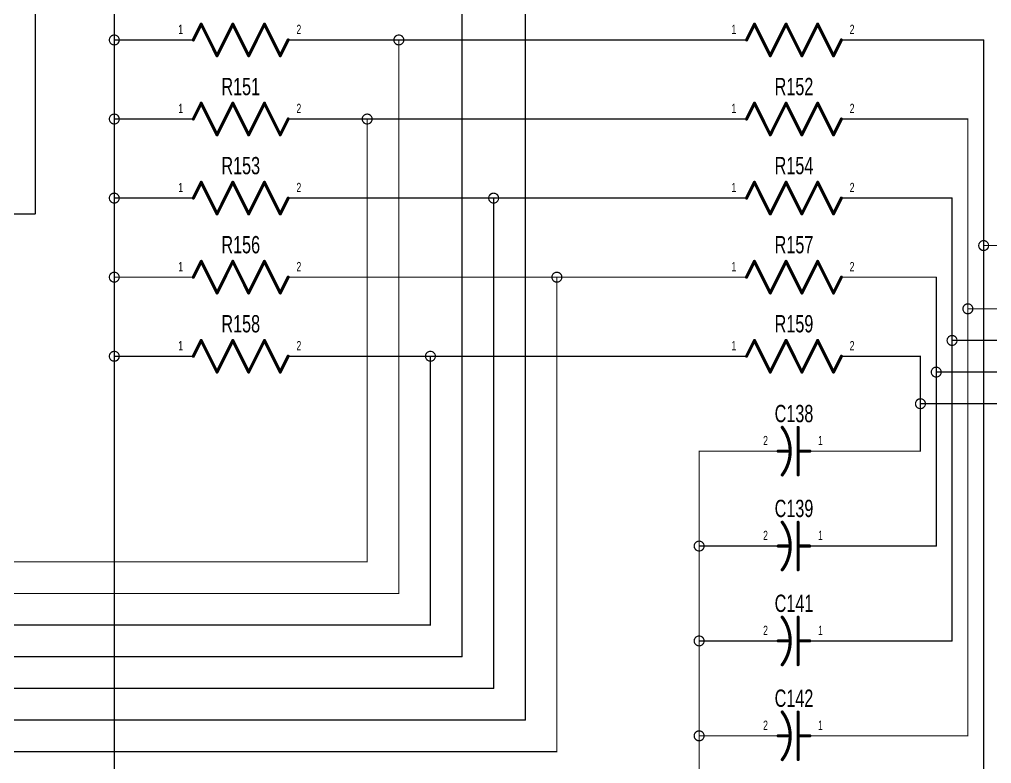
# Model space of a CAD drawing. Extents: x 0 to 23.8, y -0.1 to 21.2.
# Drawn here: x 6.6 to 9.675, y 7.071 to 9.424 of the extents above; entities that cross this region are included whole.
import ezdxf
from ezdxf.enums import TextEntityAlignment as Align

# ---------------------------------------------------------------- set-up
doc = ezdxf.new("R2010")
doc.units = 0
for name, color, linetype in [('Element', 253, 'CONTINUOUS'), ('Net', 50, 'CONTINUOUS'), ('Pin', 50, 'CONTINUOUS')]:
    doc.layers.add(name, color=color, linetype=linetype)

msp = doc.modelspace()

# ---------------------------------------------------------------- linework, layer by layer
at = {"layer": 'Element', "linetype": 'CONTINUOUS'}
for points, const_width in [([(7.15, 9.3591), (7.175, 9.4091)], 0.0098), ([(7.175, 9.4091), (7.225, 9.3091)], 0.0098), ([(7.225, 9.3091), (7.275, 9.4091)], 0.0098), ([(7.275, 9.4091), (7.325, 9.3091)], 0.0098), ([(7.325, 9.3091), (7.375, 9.4091)], 0.0098), ([(7.375, 9.4091), (7.425, 9.3091)], 0.0098), ([(8.9, 9.3591), (8.925, 9.4091)], 0.0098), ([(8.925, 9.4091), (8.975, 9.3091)], 0.0098), ([(8.975, 9.3091), (9.025, 9.4091)], 0.0098), ([(9.025, 9.4091), (9.075, 9.3091)], 0.0098), ([(9.075, 9.3091), (9.125, 9.4091)], 0.0098), ([(9.125, 9.4091), (9.175, 9.3091)], 0.0098), ([(7.425, 9.3091), (7.45, 9.3591)], 0.0098), ([(9.175, 9.3091), (9.2, 9.3591)], 0.0098), ([(7.15, 9.1091), (7.175, 9.1591)], 0.0098), ([(7.175, 9.1591), (7.225, 9.0591)], 0.0098), ([(7.225, 9.0591), (7.275, 9.1591)], 0.0098), ([(7.275, 9.1591), (7.325, 9.0591)], 0.0098), ([(7.325, 9.0591), (7.375, 9.1591)], 0.0098), ([(7.375, 9.1591), (7.425, 9.0591)], 0.0098), ([(8.9, 9.1091), (8.925, 9.1591)], 0.0098), ([(8.925, 9.1591), (8.975, 9.0591)], 0.0098), ([(8.975, 9.0591), (9.025, 9.1591)], 0.0098), ([(9.025, 9.1591), (9.075, 9.0591)], 0.0098), ([(9.075, 9.0591), (9.125, 9.1591)], 0.0098), ([(9.125, 9.1591), (9.175, 9.0591)], 0.0098), ([(7.425, 9.0591), (7.45, 9.1091)], 0.0098), ([(9.175, 9.0591), (9.2, 9.1091)], 0.0098), ([(7.15, 8.8591), (7.175, 8.9091)], 0.0098), ([(7.175, 8.9091), (7.225, 8.8091)], 0.0098), ([(7.225, 8.8091), (7.275, 8.9091)], 0.0098), ([(7.275, 8.9091), (7.325, 8.8091)], 0.0098), ([(7.325, 8.8091), (7.375, 8.9091)], 0.0098), ([(7.375, 8.9091), (7.425, 8.8091)], 0.0098), ([(8.9, 8.8591), (8.925, 8.9091)], 0.0098), ([(8.925, 8.9091), (8.975, 8.8091)], 0.0098), ([(8.975, 8.8091), (9.025, 8.9091)], 0.0098), ([(9.025, 8.9091), (9.075, 8.8091)], 0.0098), ([(9.075, 8.8091), (9.125, 8.9091)], 0.0098), ([(9.125, 8.9091), (9.175, 8.8091)], 0.0098), ([(7.425, 8.8091), (7.45, 8.8591)], 0.0098), ([(9.175, 8.8091), (9.2, 8.8591)], 0.0098), ([(7.15, 8.6091), (7.175, 8.6591)], 0.0098), ([(7.175, 8.6591), (7.225, 8.5591)], 0.0098), ([(7.225, 8.5591), (7.275, 8.6591)], 0.0098), ([(7.275, 8.6591), (7.325, 8.5591)], 0.0098), ([(7.325, 8.5591), (7.375, 8.6591)], 0.0098), ([(7.375, 8.6591), (7.425, 8.5591)], 0.0098), ([(8.9, 8.6091), (8.925, 8.6591)], 0.0098), ([(8.925, 8.6591), (8.975, 8.5591)], 0.0098), ([(8.975, 8.5591), (9.025, 8.6591)], 0.0098), ([(9.025, 8.6591), (9.075, 8.5591)], 0.0098), ([(9.075, 8.5591), (9.125, 8.6591)], 0.0098), ([(9.125, 8.6591), (9.175, 8.5591)], 0.0098), ([(7.425, 8.5591), (7.45, 8.6091)], 0.0098), ([(9.175, 8.5591), (9.2, 8.6091)], 0.0098), ([(7.15, 8.3591), (7.175, 8.4091)], 0.0098), ([(7.175, 8.4091), (7.225, 8.3091)], 0.0098), ([(7.225, 8.3091), (7.275, 8.4091)], 0.0098), ([(7.275, 8.4091), (7.325, 8.3091)], 0.0098), ([(7.325, 8.3091), (7.375, 8.4091)], 0.0098), ([(7.375, 8.4091), (7.425, 8.3091)], 0.0098), ([(8.9, 8.3591), (8.925, 8.4091)], 0.0098), ([(8.925, 8.4091), (8.975, 8.3091)], 0.0098), ([(8.975, 8.3091), (9.025, 8.4091)], 0.0098), ([(9.025, 8.4091), (9.075, 8.3091)], 0.0098), ([(9.075, 8.3091), (9.125, 8.4091)], 0.0098), ([(9.125, 8.4091), (9.175, 8.3091)], 0.0098), ([(7.425, 8.3091), (7.45, 8.3591)], 0.0098), ([(9.175, 8.3091), (9.2, 8.3591)], 0.0098), ([(9.0128, 7.9838), (9.0175, 7.9904), (9.0217, 7.9973), (9.0255, 8.0045), (9.0287, 8.0118), (9.0315, 8.0194), (9.0339, 8.0271), (9.0357, 8.035), (9.037, 8.043), (9.0377, 8.051), (9.038, 8.0591), (9.0377, 8.0671), (9.037, 8.0752), (9.0357, 8.0831), (9.0339, 8.091), (9.0315, 8.0987), (9.0287, 8.1063), (9.0254, 8.1137), (9.0217, 8.1208), (9.0175, 8.1277), (9.0128, 8.1343)], 0.01), ([(9.063, 8.1341), (9.063, 7.9841)], 0.0098), ([(9.038, 8.0591), (9, 8.0591)], 0.0098), ([(9.1, 8.0591), (9.063, 8.0591)], 0.0098), ([(9.0128, 7.6838), (9.0175, 7.6904), (9.0217, 7.6973), (9.0255, 7.7045), (9.0287, 7.7118), (9.0315, 7.7194), (9.0339, 7.7271), (9.0357, 7.735), (9.037, 7.743), (9.0377, 7.751), (9.038, 7.7591), (9.0377, 7.7671), (9.037, 7.7752), (9.0357, 7.7831), (9.0339, 7.791), (9.0315, 7.7987), (9.0287, 7.8063), (9.0254, 7.8137), (9.0217, 7.8208), (9.0175, 7.8277), (9.0128, 7.8343)], 0.01), ([(9.063, 7.8341), (9.063, 7.6841)], 0.0098), ([(9.038, 7.7591), (9, 7.7591)], 0.0098), ([(9.1, 7.7591), (9.063, 7.7591)], 0.0098), ([(9.0128, 7.3838), (9.0175, 7.3904), (9.0217, 7.3973), (9.0255, 7.4045), (9.0287, 7.4118), (9.0315, 7.4194), (9.0339, 7.4271), (9.0357, 7.435), (9.037, 7.443), (9.0377, 7.451), (9.038, 7.4591), (9.0377, 7.4671), (9.037, 7.4752), (9.0357, 7.4831), (9.0339, 7.491), (9.0315, 7.4987), (9.0287, 7.5063), (9.0254, 7.5137), (9.0217, 7.5208), (9.0175, 7.5277), (9.0128, 7.5343)], 0.01), ([(9.063, 7.5341), (9.063, 7.3841)], 0.0098), ([(9.038, 7.4591), (9, 7.4591)], 0.0098), ([(9.1, 7.4591), (9.063, 7.4591)], 0.0098), ([(9.0128, 7.0838), (9.0175, 7.0904), (9.0217, 7.0973), (9.0255, 7.1045), (9.0287, 7.1118), (9.0315, 7.1194), (9.0339, 7.1271), (9.0357, 7.135), (9.037, 7.143), (9.0377, 7.151), (9.038, 7.1591), (9.0377, 7.1671), (9.037, 7.1752), (9.0357, 7.1831), (9.0339, 7.191), (9.0315, 7.1987), (9.0287, 7.2063), (9.0254, 7.2137), (9.0217, 7.2208), (9.0175, 7.2277), (9.0128, 7.2343)], 0.01), ([(9.063, 7.2341), (9.063, 7.0841)], 0.0098), ([(9.038, 7.1591), (9, 7.1591)], 0.0098), ([(9.1, 7.1591), (9.063, 7.1591)], 0.0098)]:
    msp.add_lwpolyline(points, dxfattribs=dict(at, const_width=const_width))
for points, const_width in [([(7.1725, 9.4091, 1), (7.1775, 9.4091, 1), (7.1725, 9.4091, 1)], 0.0049), ([(7.1725, 9.4091, 1), (7.1775, 9.4091, 1), (7.1725, 9.4091, 1)], 0.0049), ([(7.2725, 9.4091, 1), (7.2775, 9.4091, 1), (7.2725, 9.4091, 1)], 0.0049), ([(7.2725, 9.4091, 1), (7.2775, 9.4091, 1), (7.2725, 9.4091, 1)], 0.0049), ([(7.3725, 9.4091, 1), (7.3775, 9.4091, 1), (7.3725, 9.4091, 1)], 0.0049), ([(7.3725, 9.4091, 1), (7.3775, 9.4091, 1), (7.3725, 9.4091, 1)], 0.0049), ([(8.9225, 9.4091, 1), (8.9275, 9.4091, 1), (8.9225, 9.4091, 1)], 0.0049), ([(8.9225, 9.4091, 1), (8.9275, 9.4091, 1), (8.9225, 9.4091, 1)], 0.0049), ([(9.0225, 9.4091, 1), (9.0275, 9.4091, 1), (9.0225, 9.4091, 1)], 0.0049), ([(9.0225, 9.4091, 1), (9.0275, 9.4091, 1), (9.0225, 9.4091, 1)], 0.0049), ([(9.1225, 9.4091, 1), (9.1275, 9.4091, 1), (9.1225, 9.4091, 1)], 0.0049), ([(9.1225, 9.4091, 1), (9.1275, 9.4091, 1), (9.1225, 9.4091, 1)], 0.0049), ([(7.1475, 9.3591, 1), (7.1525, 9.3591, 1), (7.1475, 9.3591, 1)], 0.0049), ([(7.4475, 9.3591, 1), (7.4525, 9.3591, 1), (7.4475, 9.3591, 1)], 0.0049), ([(8.8975, 9.3591, 1), (8.9025, 9.3591, 1), (8.8975, 9.3591, 1)], 0.0049), ([(9.1975, 9.3591, 1), (9.2025, 9.3591, 1), (9.1975, 9.3591, 1)], 0.0049), ([(7.2225, 9.3091, 1), (7.2275, 9.3091, 1), (7.2225, 9.3091, 1)], 0.0049), ([(7.2225, 9.3091, 1), (7.2275, 9.3091, 1), (7.2225, 9.3091, 1)], 0.0049), ([(7.3225, 9.3091, 1), (7.3275, 9.3091, 1), (7.3225, 9.3091, 1)], 0.0049), ([(7.3225, 9.3091, 1), (7.3275, 9.3091, 1), (7.3225, 9.3091, 1)], 0.0049), ([(7.4225, 9.3091, 1), (7.4275, 9.3091, 1), (7.4225, 9.3091, 1)], 0.0049), ([(7.4225, 9.3091, 1), (7.4275, 9.3091, 1), (7.4225, 9.3091, 1)], 0.0049), ([(8.9725, 9.3091, 1), (8.9775, 9.3091, 1), (8.9725, 9.3091, 1)], 0.0049), ([(8.9725, 9.3091, 1), (8.9775, 9.3091, 1), (8.9725, 9.3091, 1)], 0.0049), ([(9.0725, 9.3091, 1), (9.0775, 9.3091, 1), (9.0725, 9.3091, 1)], 0.0049), ([(9.0725, 9.3091, 1), (9.0775, 9.3091, 1), (9.0725, 9.3091, 1)], 0.0049), ([(9.1725, 9.3091, 1), (9.1775, 9.3091, 1), (9.1725, 9.3091, 1)], 0.0049), ([(9.1725, 9.3091, 1), (9.1775, 9.3091, 1), (9.1725, 9.3091, 1)], 0.0049), ([(7.1725, 9.1591, 1), (7.1775, 9.1591, 1), (7.1725, 9.1591, 1)], 0.0049), ([(7.1725, 9.1591, 1), (7.1775, 9.1591, 1), (7.1725, 9.1591, 1)], 0.0049), ([(7.2725, 9.1591, 1), (7.2775, 9.1591, 1), (7.2725, 9.1591, 1)], 0.0049), ([(7.2725, 9.1591, 1), (7.2775, 9.1591, 1), (7.2725, 9.1591, 1)], 0.0049), ([(7.3725, 9.1591, 1), (7.3775, 9.1591, 1), (7.3725, 9.1591, 1)], 0.0049), ([(7.3725, 9.1591, 1), (7.3775, 9.1591, 1), (7.3725, 9.1591, 1)], 0.0049), ([(8.9225, 9.1591, 1), (8.9275, 9.1591, 1), (8.9225, 9.1591, 1)], 0.0049), ([(8.9225, 9.1591, 1), (8.9275, 9.1591, 1), (8.9225, 9.1591, 1)], 0.0049), ([(9.0225, 9.1591, 1), (9.0275, 9.1591, 1), (9.0225, 9.1591, 1)], 0.0049), ([(9.0225, 9.1591, 1), (9.0275, 9.1591, 1), (9.0225, 9.1591, 1)], 0.0049), ([(9.1225, 9.1591, 1), (9.1275, 9.1591, 1), (9.1225, 9.1591, 1)], 0.0049), ([(9.1225, 9.1591, 1), (9.1275, 9.1591, 1), (9.1225, 9.1591, 1)], 0.0049), ([(7.1475, 9.1091, 1), (7.1525, 9.1091, 1), (7.1475, 9.1091, 1)], 0.0049), ([(7.4475, 9.1091, 1), (7.4525, 9.1091, 1), (7.4475, 9.1091, 1)], 0.0049), ([(8.8975, 9.1091, 1), (8.9025, 9.1091, 1), (8.8975, 9.1091, 1)], 0.0049), ([(9.1975, 9.1091, 1), (9.2025, 9.1091, 1), (9.1975, 9.1091, 1)], 0.0049), ([(7.2225, 9.0591, 1), (7.2275, 9.0591, 1), (7.2225, 9.0591, 1)], 0.0049), ([(7.2225, 9.0591, 1), (7.2275, 9.0591, 1), (7.2225, 9.0591, 1)], 0.0049), ([(7.3225, 9.0591, 1), (7.3275, 9.0591, 1), (7.3225, 9.0591, 1)], 0.0049), ([(7.3225, 9.0591, 1), (7.3275, 9.0591, 1), (7.3225, 9.0591, 1)], 0.0049), ([(7.4225, 9.0591, 1), (7.4275, 9.0591, 1), (7.4225, 9.0591, 1)], 0.0049), ([(7.4225, 9.0591, 1), (7.4275, 9.0591, 1), (7.4225, 9.0591, 1)], 0.0049), ([(8.9725, 9.0591, 1), (8.9775, 9.0591, 1), (8.9725, 9.0591, 1)], 0.0049), ([(8.9725, 9.0591, 1), (8.9775, 9.0591, 1), (8.9725, 9.0591, 1)], 0.0049), ([(9.0725, 9.0591, 1), (9.0775, 9.0591, 1), (9.0725, 9.0591, 1)], 0.0049), ([(9.0725, 9.0591, 1), (9.0775, 9.0591, 1), (9.0725, 9.0591, 1)], 0.0049), ([(9.1725, 9.0591, 1), (9.1775, 9.0591, 1), (9.1725, 9.0591, 1)], 0.0049), ([(9.1725, 9.0591, 1), (9.1775, 9.0591, 1), (9.1725, 9.0591, 1)], 0.0049), ([(7.1725, 8.9091, 1), (7.1775, 8.9091, 1), (7.1725, 8.9091, 1)], 0.0049), ([(7.1725, 8.9091, 1), (7.1775, 8.9091, 1), (7.1725, 8.9091, 1)], 0.0049), ([(7.2725, 8.9091, 1), (7.2775, 8.9091, 1), (7.2725, 8.9091, 1)], 0.0049), ([(7.2725, 8.9091, 1), (7.2775, 8.9091, 1), (7.2725, 8.9091, 1)], 0.0049), ([(7.3725, 8.9091, 1), (7.3775, 8.9091, 1), (7.3725, 8.9091, 1)], 0.0049), ([(7.3725, 8.9091, 1), (7.3775, 8.9091, 1), (7.3725, 8.9091, 1)], 0.0049), ([(8.9225, 8.9091, 1), (8.9275, 8.9091, 1), (8.9225, 8.9091, 1)], 0.0049), ([(8.9225, 8.9091, 1), (8.9275, 8.9091, 1), (8.9225, 8.9091, 1)], 0.0049), ([(9.0225, 8.9091, 1), (9.0275, 8.9091, 1), (9.0225, 8.9091, 1)], 0.0049), ([(9.0225, 8.9091, 1), (9.0275, 8.9091, 1), (9.0225, 8.9091, 1)], 0.0049), ([(9.1225, 8.9091, 1), (9.1275, 8.9091, 1), (9.1225, 8.9091, 1)], 0.0049), ([(9.1225, 8.9091, 1), (9.1275, 8.9091, 1), (9.1225, 8.9091, 1)], 0.0049), ([(7.1475, 8.8591, 1), (7.1525, 8.8591, 1), (7.1475, 8.8591, 1)], 0.0049), ([(7.4475, 8.8591, 1), (7.4525, 8.8591, 1), (7.4475, 8.8591, 1)], 0.0049), ([(8.8975, 8.8591, 1), (8.9025, 8.8591, 1), (8.8975, 8.8591, 1)], 0.0049), ([(9.1975, 8.8591, 1), (9.2025, 8.8591, 1), (9.1975, 8.8591, 1)], 0.0049), ([(7.2225, 8.8091, 1), (7.2275, 8.8091, 1), (7.2225, 8.8091, 1)], 0.0049), ([(7.2225, 8.8091, 1), (7.2275, 8.8091, 1), (7.2225, 8.8091, 1)], 0.0049), ([(7.3225, 8.8091, 1), (7.3275, 8.8091, 1), (7.3225, 8.8091, 1)], 0.0049), ([(7.3225, 8.8091, 1), (7.3275, 8.8091, 1), (7.3225, 8.8091, 1)], 0.0049), ([(7.4225, 8.8091, 1), (7.4275, 8.8091, 1), (7.4225, 8.8091, 1)], 0.0049), ([(7.4225, 8.8091, 1), (7.4275, 8.8091, 1), (7.4225, 8.8091, 1)], 0.0049), ([(8.9725, 8.8091, 1), (8.9775, 8.8091, 1), (8.9725, 8.8091, 1)], 0.0049), ([(8.9725, 8.8091, 1), (8.9775, 8.8091, 1), (8.9725, 8.8091, 1)], 0.0049), ([(9.0725, 8.8091, 1), (9.0775, 8.8091, 1), (9.0725, 8.8091, 1)], 0.0049), ([(9.0725, 8.8091, 1), (9.0775, 8.8091, 1), (9.0725, 8.8091, 1)], 0.0049), ([(9.1725, 8.8091, 1), (9.1775, 8.8091, 1), (9.1725, 8.8091, 1)], 0.0049), ([(9.1725, 8.8091, 1), (9.1775, 8.8091, 1), (9.1725, 8.8091, 1)], 0.0049), ([(7.1725, 8.6591, 1), (7.1775, 8.6591, 1), (7.1725, 8.6591, 1)], 0.0049), ([(7.1725, 8.6591, 1), (7.1775, 8.6591, 1), (7.1725, 8.6591, 1)], 0.0049), ([(7.2725, 8.6591, 1), (7.2775, 8.6591, 1), (7.2725, 8.6591, 1)], 0.0049), ([(7.2725, 8.6591, 1), (7.2775, 8.6591, 1), (7.2725, 8.6591, 1)], 0.0049), ([(7.3725, 8.6591, 1), (7.3775, 8.6591, 1), (7.3725, 8.6591, 1)], 0.0049), ([(7.3725, 8.6591, 1), (7.3775, 8.6591, 1), (7.3725, 8.6591, 1)], 0.0049), ([(8.9225, 8.6591, 1), (8.9275, 8.6591, 1), (8.9225, 8.6591, 1)], 0.0049), ([(8.9225, 8.6591, 1), (8.9275, 8.6591, 1), (8.9225, 8.6591, 1)], 0.0049), ([(9.0225, 8.6591, 1), (9.0275, 8.6591, 1), (9.0225, 8.6591, 1)], 0.0049), ([(9.0225, 8.6591, 1), (9.0275, 8.6591, 1), (9.0225, 8.6591, 1)], 0.0049), ([(9.1225, 8.6591, 1), (9.1275, 8.6591, 1), (9.1225, 8.6591, 1)], 0.0049), ([(9.1225, 8.6591, 1), (9.1275, 8.6591, 1), (9.1225, 8.6591, 1)], 0.0049), ([(7.1475, 8.6091, 1), (7.1525, 8.6091, 1), (7.1475, 8.6091, 1)], 0.0049), ([(7.4475, 8.6091, 1), (7.4525, 8.6091, 1), (7.4475, 8.6091, 1)], 0.0049), ([(8.8975, 8.6091, 1), (8.9025, 8.6091, 1), (8.8975, 8.6091, 1)], 0.0049), ([(9.1975, 8.6091, 1), (9.2025, 8.6091, 1), (9.1975, 8.6091, 1)], 0.0049), ([(7.2225, 8.5591, 1), (7.2275, 8.5591, 1), (7.2225, 8.5591, 1)], 0.0049), ([(7.2225, 8.5591, 1), (7.2275, 8.5591, 1), (7.2225, 8.5591, 1)], 0.0049), ([(7.3225, 8.5591, 1), (7.3275, 8.5591, 1), (7.3225, 8.5591, 1)], 0.0049), ([(7.3225, 8.5591, 1), (7.3275, 8.5591, 1), (7.3225, 8.5591, 1)], 0.0049), ([(7.4225, 8.5591, 1), (7.4275, 8.5591, 1), (7.4225, 8.5591, 1)], 0.0049), ([(7.4225, 8.5591, 1), (7.4275, 8.5591, 1), (7.4225, 8.5591, 1)], 0.0049), ([(8.9725, 8.5591, 1), (8.9775, 8.5591, 1), (8.9725, 8.5591, 1)], 0.0049), ([(8.9725, 8.5591, 1), (8.9775, 8.5591, 1), (8.9725, 8.5591, 1)], 0.0049), ([(9.0725, 8.5591, 1), (9.0775, 8.5591, 1), (9.0725, 8.5591, 1)], 0.0049), ([(9.0725, 8.5591, 1), (9.0775, 8.5591, 1), (9.0725, 8.5591, 1)], 0.0049), ([(9.1725, 8.5591, 1), (9.1775, 8.5591, 1), (9.1725, 8.5591, 1)], 0.0049), ([(9.1725, 8.5591, 1), (9.1775, 8.5591, 1), (9.1725, 8.5591, 1)], 0.0049), ([(7.1725, 8.4091, 1), (7.1775, 8.4091, 1), (7.1725, 8.4091, 1)], 0.0049), ([(7.1725, 8.4091, 1), (7.1775, 8.4091, 1), (7.1725, 8.4091, 1)], 0.0049), ([(7.2725, 8.4091, 1), (7.2775, 8.4091, 1), (7.2725, 8.4091, 1)], 0.0049), ([(7.2725, 8.4091, 1), (7.2775, 8.4091, 1), (7.2725, 8.4091, 1)], 0.0049), ([(7.3725, 8.4091, 1), (7.3775, 8.4091, 1), (7.3725, 8.4091, 1)], 0.0049), ([(7.3725, 8.4091, 1), (7.3775, 8.4091, 1), (7.3725, 8.4091, 1)], 0.0049), ([(8.9225, 8.4091, 1), (8.9275, 8.4091, 1), (8.9225, 8.4091, 1)], 0.0049), ([(8.9225, 8.4091, 1), (8.9275, 8.4091, 1), (8.9225, 8.4091, 1)], 0.0049), ([(9.0225, 8.4091, 1), (9.0275, 8.4091, 1), (9.0225, 8.4091, 1)], 0.0049), ([(9.0225, 8.4091, 1), (9.0275, 8.4091, 1), (9.0225, 8.4091, 1)], 0.0049), ([(9.1225, 8.4091, 1), (9.1275, 8.4091, 1), (9.1225, 8.4091, 1)], 0.0049), ([(9.1225, 8.4091, 1), (9.1275, 8.4091, 1), (9.1225, 8.4091, 1)], 0.0049), ([(7.1475, 8.3591, 1), (7.1525, 8.3591, 1), (7.1475, 8.3591, 1)], 0.0049), ([(7.4475, 8.3591, 1), (7.4525, 8.3591, 1), (7.4475, 8.3591, 1)], 0.0049), ([(8.8975, 8.3591, 1), (8.9025, 8.3591, 1), (8.8975, 8.3591, 1)], 0.0049), ([(9.1975, 8.3591, 1), (9.2025, 8.3591, 1), (9.1975, 8.3591, 1)], 0.0049), ([(7.2225, 8.3091, 1), (7.2275, 8.3091, 1), (7.2225, 8.3091, 1)], 0.0049), ([(7.2225, 8.3091, 1), (7.2275, 8.3091, 1), (7.2225, 8.3091, 1)], 0.0049), ([(7.3225, 8.3091, 1), (7.3275, 8.3091, 1), (7.3225, 8.3091, 1)], 0.0049), ([(7.3225, 8.3091, 1), (7.3275, 8.3091, 1), (7.3225, 8.3091, 1)], 0.0049), ([(7.4225, 8.3091, 1), (7.4275, 8.3091, 1), (7.4225, 8.3091, 1)], 0.0049), ([(7.4225, 8.3091, 1), (7.4275, 8.3091, 1), (7.4225, 8.3091, 1)], 0.0049), ([(8.9725, 8.3091, 1), (8.9775, 8.3091, 1), (8.9725, 8.3091, 1)], 0.0049), ([(8.9725, 8.3091, 1), (8.9775, 8.3091, 1), (8.9725, 8.3091, 1)], 0.0049), ([(9.0725, 8.3091, 1), (9.0775, 8.3091, 1), (9.0725, 8.3091, 1)], 0.0049), ([(9.0725, 8.3091, 1), (9.0775, 8.3091, 1), (9.0725, 8.3091, 1)], 0.0049), ([(9.1725, 8.3091, 1), (9.1775, 8.3091, 1), (9.1725, 8.3091, 1)], 0.0049), ([(9.1725, 8.3091, 1), (9.1775, 8.3091, 1), (9.1725, 8.3091, 1)], 0.0049), ([(9.0103, 8.1343, 1), (9.0153, 8.1343, 1), (9.0103, 8.1343, 1)], 0.005), ([(9.0605, 8.1341, 1), (9.0655, 8.1341, 1), (9.0605, 8.1341, 1)], 0.0049), ([(8.9975, 8.0591, 1), (9.0025, 8.0591, 1), (8.9975, 8.0591, 1)], 0.0049), ([(9.0355, 8.0591, 1), (9.0405, 8.0591, 1), (9.0355, 8.0591, 1)], 0.0049), ([(9.0605, 8.0591, 1), (9.0655, 8.0591, 1), (9.0605, 8.0591, 1)], 0.0049), ([(9.0975, 8.0591, 1), (9.1025, 8.0591, 1), (9.0975, 8.0591, 1)], 0.0049), ([(9.0103, 7.9838, 1), (9.0153, 7.9838, 1), (9.0103, 7.9838, 1)], 0.005), ([(9.0605, 7.9841, 1), (9.0655, 7.9841, 1), (9.0605, 7.9841, 1)], 0.0049), ([(9.0103, 7.8343, 1), (9.0153, 7.8343, 1), (9.0103, 7.8343, 1)], 0.005), ([(9.0605, 7.8341, 1), (9.0655, 7.8341, 1), (9.0605, 7.8341, 1)], 0.0049), ([(8.9975, 7.7591, 1), (9.0025, 7.7591, 1), (8.9975, 7.7591, 1)], 0.0049), ([(9.0355, 7.7591, 1), (9.0405, 7.7591, 1), (9.0355, 7.7591, 1)], 0.0049), ([(9.0605, 7.7591, 1), (9.0655, 7.7591, 1), (9.0605, 7.7591, 1)], 0.0049), ([(9.0975, 7.7591, 1), (9.1025, 7.7591, 1), (9.0975, 7.7591, 1)], 0.0049), ([(9.0103, 7.6838, 1), (9.0153, 7.6838, 1), (9.0103, 7.6838, 1)], 0.005), ([(9.0605, 7.6841, 1), (9.0655, 7.6841, 1), (9.0605, 7.6841, 1)], 0.0049), ([(9.0103, 7.5343, 1), (9.0153, 7.5343, 1), (9.0103, 7.5343, 1)], 0.005), ([(9.0605, 7.5341, 1), (9.0655, 7.5341, 1), (9.0605, 7.5341, 1)], 0.0049), ([(8.9975, 7.4591, 1), (9.0025, 7.4591, 1), (8.9975, 7.4591, 1)], 0.0049), ([(9.0355, 7.4591, 1), (9.0405, 7.4591, 1), (9.0355, 7.4591, 1)], 0.0049), ([(9.0605, 7.4591, 1), (9.0655, 7.4591, 1), (9.0605, 7.4591, 1)], 0.0049), ([(9.0975, 7.4591, 1), (9.1025, 7.4591, 1), (9.0975, 7.4591, 1)], 0.0049), ([(9.0103, 7.3838, 1), (9.0153, 7.3838, 1), (9.0103, 7.3838, 1)], 0.005), ([(9.0605, 7.3841, 1), (9.0655, 7.3841, 1), (9.0605, 7.3841, 1)], 0.0049), ([(9.0103, 7.2343, 1), (9.0153, 7.2343, 1), (9.0103, 7.2343, 1)], 0.005), ([(9.0605, 7.2341, 1), (9.0655, 7.2341, 1), (9.0605, 7.2341, 1)], 0.0049), ([(8.9975, 7.1591, 1), (9.0025, 7.1591, 1), (8.9975, 7.1591, 1)], 0.0049), ([(9.0355, 7.1591, 1), (9.0405, 7.1591, 1), (9.0355, 7.1591, 1)], 0.0049), ([(9.0605, 7.1591, 1), (9.0655, 7.1591, 1), (9.0605, 7.1591, 1)], 0.0049), ([(9.0975, 7.1591, 1), (9.1025, 7.1591, 1), (9.0975, 7.1591, 1)], 0.0049), ([(9.0103, 7.0838, 1), (9.0153, 7.0838, 1), (9.0103, 7.0838, 1)], 0.005), ([(9.0605, 7.0841, 1), (9.0655, 7.0841, 1), (9.0605, 7.0841, 1)], 0.0049)]:
    msp.add_lwpolyline(points, format="xyb", dxfattribs=dict(at, const_width=const_width))
at = {"layer": 'Net', "linetype": 'CONTINUOUS', "const_width": 0.0039}
for points in [[(6.65, 8.8091), (6.65, 13.0591)], [(8, 7.4091), (8, 9.8591)], [(6.9, 9.3591), (6.9, 9.6091)], [(8.2, 7.2091), (8.2, 9.6091)], [(6.8843, 9.3591), (6.885, 9.3542), (6.8873, 9.3498), (6.8907, 9.3463), (6.8951, 9.3441), (6.9, 9.3433), (6.9049, 9.3441), (6.9093, 9.3463), (6.9127, 9.3498), (6.915, 9.3542), (6.9157, 9.3591), (6.915, 9.3639), (6.9127, 9.3683), (6.9093, 9.3718), (6.9049, 9.374), (6.9, 9.3748), (6.8951, 9.374), (6.8907, 9.3718), (6.8873, 9.3683), (6.885, 9.3639), (6.8843, 9.3591)], [(6.9, 9.1091), (6.9, 9.3591)], [(6.9, 9.3591), (7, 9.3591)], [(6.9, 9.3591), (6.9, 9.3591)], [(8.75, 9.3591), (7.6, 9.3591)], [(7.7843, 9.3591), (7.785, 9.3542), (7.7873, 9.3498), (7.7907, 9.3463), (7.7951, 9.3441), (7.8, 9.3433), (7.8049, 9.3441), (7.8093, 9.3463), (7.8127, 9.3498), (7.815, 9.3542), (7.8157, 9.3591), (7.815, 9.3639), (7.8127, 9.3683), (7.8093, 9.3718), (7.8049, 9.374), (7.8, 9.3748), (7.7951, 9.374), (7.7907, 9.3718), (7.7873, 9.3683), (7.785, 9.3639), (7.7843, 9.3591)], [(7.8, 7.6091), (7.8, 9.3591)], [(9.65, 9.3591), (9.35, 9.3591)], [(9.65, 6.8591), (9.65, 9.3591)], [(6.8843, 9.1091), (6.885, 9.1042), (6.8873, 9.0998), (6.8907, 9.0963), (6.8951, 9.0941), (6.9, 9.0933), (6.9049, 9.0941), (6.9093, 9.0963), (6.9127, 9.0998), (6.915, 9.1042), (6.9157, 9.1091), (6.915, 9.1139), (6.9127, 9.1183), (6.9093, 9.1218), (6.9049, 9.124), (6.9, 9.1248), (6.8951, 9.124), (6.8907, 9.1218), (6.8873, 9.1183), (6.885, 9.1139), (6.8843, 9.1091)], [(6.9, 8.8591), (6.9, 9.1091)], [(6.9, 9.1091), (7, 9.1091)], [(6.9, 9.1091), (6.9, 9.1091)], [(7.6, 9.1091), (8.75, 9.1091)], [(7.6843, 9.1091), (7.685, 9.1042), (7.6873, 9.0998), (7.6907, 9.0963), (7.6951, 9.0941), (7.7, 9.0933), (7.7049, 9.0941), (7.7093, 9.0963), (7.7127, 9.0998), (7.715, 9.1042), (7.7157, 9.1091), (7.715, 9.1139), (7.7127, 9.1183), (7.7093, 9.1218), (7.7049, 9.124), (7.7, 9.1248), (7.6951, 9.124), (7.6907, 9.1218), (7.6873, 9.1183), (7.685, 9.1139), (7.6843, 9.1091)], [(7.7, 7.7091), (7.7, 9.1091)], [(9.35, 9.1091), (9.6, 9.1091)], [(9.6, 9.1091), (9.6, 7.1591)], [(6.8843, 8.8591), (6.885, 8.8542), (6.8873, 8.8498), (6.8907, 8.8463), (6.8951, 8.8441), (6.9, 8.8433), (6.9049, 8.8441), (6.9093, 8.8463), (6.9127, 8.8498), (6.915, 8.8542), (6.9157, 8.8591), (6.915, 8.8639), (6.9127, 8.8683), (6.9093, 8.8718), (6.9049, 8.874), (6.9, 8.8748), (6.8951, 8.874), (6.8907, 8.8718), (6.8873, 8.8683), (6.885, 8.8639), (6.8843, 8.8591)], [(6.9, 8.6091), (6.9, 8.8591)], [(6.9, 8.8591), (7, 8.8591)], [(6.9, 8.8591), (6.9, 8.8591)], [(8.75, 8.8591), (7.6, 8.8591)], [(8.0843, 8.8591), (8.085, 8.8542), (8.0873, 8.8498), (8.0907, 8.8463), (8.0951, 8.8441), (8.1, 8.8433), (8.1049, 8.8441), (8.1093, 8.8463), (8.1127, 8.8498), (8.115, 8.8542), (8.1157, 8.8591), (8.115, 8.8639), (8.1127, 8.8683), (8.1093, 8.8718), (8.1049, 8.874), (8.1, 8.8748), (8.0951, 8.874), (8.0907, 8.8718), (8.0873, 8.8683), (8.085, 8.8639), (8.0843, 8.8591)], [(8.1, 7.3091), (8.1, 8.8591)], [(9.35, 8.8591), (9.55, 8.8591)], [(9.55, 8.8591), (9.55, 7.4591)], [(0, 8.8091), (6.65, 8.8091)], [(9.6343, 8.7091), (9.635, 8.7042), (9.6373, 8.6998), (9.6407, 8.6963), (9.6451, 8.6941), (9.65, 8.6933), (9.6549, 8.6941), (9.6593, 8.6963), (9.6627, 8.6998), (9.665, 8.7042), (9.6657, 8.7091), (9.665, 8.7139), (9.6627, 8.7183), (9.6593, 8.7218), (9.6549, 8.724), (9.65, 8.7248), (9.6451, 8.724), (9.6407, 8.7218), (9.6373, 8.7183), (9.635, 8.7139), (9.6343, 8.7091)], [(10.85, 8.7091), (9.65, 8.7091)], [(6.8843, 8.6091), (6.885, 8.6042), (6.8873, 8.5998), (6.8907, 8.5963), (6.8951, 8.5941), (6.9, 8.5933), (6.9049, 8.5941), (6.9093, 8.5963), (6.9127, 8.5998), (6.915, 8.6042), (6.9157, 8.6091), (6.915, 8.6139), (6.9127, 8.6183), (6.9093, 8.6218), (6.9049, 8.624), (6.9, 8.6248), (6.8951, 8.624), (6.8907, 8.6218), (6.8873, 8.6183), (6.885, 8.6139), (6.8843, 8.6091)], [(6.9, 8.3591), (6.9, 8.6091)], [(6.9, 8.6091), (7, 8.6091)], [(6.9, 8.6091), (6.9, 8.6091)], [(7.6, 8.6091), (8.75, 8.6091)], [(8.2843, 8.6091), (8.285, 8.6042), (8.2873, 8.5998), (8.2907, 8.5963), (8.2951, 8.5941), (8.3, 8.5933), (8.3049, 8.5941), (8.3093, 8.5963), (8.3127, 8.5998), (8.315, 8.6042), (8.3157, 8.6091), (8.315, 8.6139), (8.3127, 8.6183), (8.3093, 8.6218), (8.3049, 8.624), (8.3, 8.6248), (8.2951, 8.624), (8.2907, 8.6218), (8.2873, 8.6183), (8.285, 8.6139), (8.2843, 8.6091)], [(8.3, 7.1091), (8.3, 8.6091)], [(9.35, 8.6091), (9.5, 8.6091)], [(9.5, 8.6091), (9.5, 7.7591)], [(9.5843, 8.5091), (9.585, 8.5042), (9.5873, 8.4998), (9.5907, 8.4963), (9.5951, 8.4941), (9.6, 8.4933), (9.6049, 8.4941), (9.6093, 8.4963), (9.6127, 8.4998), (9.615, 8.5042), (9.6157, 8.5091), (9.615, 8.5139), (9.6127, 8.5183), (9.6093, 8.5218), (9.6049, 8.524), (9.6, 8.5248), (9.5951, 8.524), (9.5907, 8.5218), (9.5873, 8.5183), (9.585, 8.5139), (9.5843, 8.5091)], [(10.85, 8.5091), (9.6, 8.5091)], [(9.5343, 8.4091), (9.535, 8.4042), (9.5373, 8.3998), (9.5407, 8.3963), (9.5451, 8.3941), (9.55, 8.3933), (9.5549, 8.3941), (9.5593, 8.3963), (9.5627, 8.3998), (9.565, 8.4042), (9.5657, 8.4091), (9.565, 8.4139), (9.5627, 8.4183), (9.5593, 8.4218), (9.5549, 8.424), (9.55, 8.4248), (9.5451, 8.424), (9.5407, 8.4218), (9.5373, 8.4183), (9.535, 8.4139), (9.5343, 8.4091)], [(10.85, 8.4091), (9.55, 8.4091)], [(6.8843, 8.3591), (6.885, 8.3542), (6.8873, 8.3498), (6.8907, 8.3463), (6.8951, 8.3441), (6.9, 8.3433), (6.9049, 8.3441), (6.9093, 8.3463), (6.9127, 8.3498), (6.915, 8.3542), (6.9157, 8.3591), (6.915, 8.3639), (6.9127, 8.3683), (6.9093, 8.3718), (6.9049, 8.374), (6.9, 8.3748), (6.8951, 8.374), (6.8907, 8.3718), (6.8873, 8.3683), (6.885, 8.3639), (6.8843, 8.3591)], [(7.8843, 8.3591), (7.885, 8.3542), (7.8873, 8.3498), (7.8907, 8.3463), (7.8951, 8.3441), (7.9, 8.3433), (7.9049, 8.3441), (7.9093, 8.3463), (7.9127, 8.3498), (7.915, 8.3542), (7.9157, 8.3591), (7.915, 8.3639), (7.9127, 8.3683), (7.9093, 8.3718), (7.9049, 8.374), (7.9, 8.3748), (7.8951, 8.374), (7.8907, 8.3718), (7.8873, 8.3683), (7.885, 8.3639), (7.8843, 8.3591)], [(7, 8.3591), (6.9, 8.3591)], [(6.9, 4.5091), (6.9, 8.3591)], [(8.75, 8.3591), (7.6, 8.3591)], [(7.9, 7.5091), (7.9, 8.3591)], [(9.35, 8.3591), (9.45, 8.3591)], [(9.45, 8.3591), (9.45, 8.0591)], [(9.4843, 8.3091), (9.485, 8.3042), (9.4873, 8.2998), (9.4907, 8.2963), (9.4951, 8.2941), (9.5, 8.2933), (9.5049, 8.2941), (9.5093, 8.2963), (9.5127, 8.2998), (9.515, 8.3042), (9.5157, 8.3091), (9.515, 8.3139), (9.5127, 8.3183), (9.5093, 8.3218), (9.5049, 8.324), (9.5, 8.3248), (9.4951, 8.324), (9.4907, 8.3218), (9.4873, 8.3183), (9.485, 8.3139), (9.4843, 8.3091)], [(10.85, 8.3091), (9.5, 8.3091)], [(9.4343, 8.2091), (9.435, 8.2042), (9.4373, 8.1998), (9.4407, 8.1963), (9.4451, 8.1941), (9.45, 8.1933), (9.4549, 8.1941), (9.4593, 8.1963), (9.4627, 8.1998), (9.465, 8.2042), (9.4657, 8.2091), (9.465, 8.2139), (9.4627, 8.2183), (9.4593, 8.2218), (9.4549, 8.224), (9.45, 8.2248), (9.4451, 8.224), (9.4407, 8.2218), (9.4373, 8.2183), (9.435, 8.2139), (9.4343, 8.2091)], [(10.85, 8.2091), (9.45, 8.2091)], [(8.85, 8.0591), (8.75, 8.0591)], [(8.75, 8.0591), (8.75, 5.9591)], [(9.45, 8.0591), (9.25, 8.0591)], [(8.7343, 7.7591), (8.735, 7.7542), (8.7373, 7.7498), (8.7407, 7.7463), (8.7451, 7.7441), (8.75, 7.7433), (8.7549, 7.7441), (8.7593, 7.7463), (8.7627, 7.7498), (8.765, 7.7542), (8.7657, 7.7591), (8.765, 7.7639), (8.7627, 7.7683), (8.7593, 7.7718), (8.7549, 7.774), (8.75, 7.7748), (8.7451, 7.774), (8.7407, 7.7718), (8.7373, 7.7683), (8.735, 7.7639), (8.7343, 7.7591)], [(8.85, 7.7591), (8.75, 7.7591)], [(9.5, 7.7591), (9.25, 7.7591)], [(2.8, 7.7091), (7.7, 7.7091)], [(2.8, 7.6091), (7.8, 7.6091)], [(2.8, 7.5091), (7.9, 7.5091)], [(8.7343, 7.4591), (8.735, 7.4542), (8.7373, 7.4498), (8.7407, 7.4463), (8.7451, 7.4441), (8.75, 7.4433), (8.7549, 7.4441), (8.7593, 7.4463), (8.7627, 7.4498), (8.765, 7.4542), (8.7657, 7.4591), (8.765, 7.4639), (8.7627, 7.4683), (8.7593, 7.4718), (8.7549, 7.474), (8.75, 7.4748), (8.7451, 7.474), (8.7407, 7.4718), (8.7373, 7.4683), (8.735, 7.4639), (8.7343, 7.4591)], [(8.75, 7.4591), (8.85, 7.4591)], [(9.55, 7.4591), (9.25, 7.4591)], [(2.8, 7.4091), (8, 7.4091)], [(2.8, 7.3091), (8.1, 7.3091)], [(2.8, 7.2091), (8.2, 7.2091)], [(8.7343, 7.1591), (8.735, 7.1542), (8.7373, 7.1498), (8.7407, 7.1463), (8.7451, 7.1441), (8.75, 7.1433), (8.7549, 7.1441), (8.7593, 7.1463), (8.7627, 7.1498), (8.765, 7.1542), (8.7657, 7.1591), (8.765, 7.1639), (8.7627, 7.1683), (8.7593, 7.1718), (8.7549, 7.174), (8.75, 7.1748), (8.7451, 7.174), (8.7407, 7.1718), (8.7373, 7.1683), (8.735, 7.1639), (8.7343, 7.1591)], [(8.85, 7.1591), (8.75, 7.1591)], [(9.6, 7.1591), (9.25, 7.1591)], [(2.8, 7.1091), (8.3, 7.1091)]]:
    msp.add_lwpolyline(points, dxfattribs=at)
at = {"layer": 'Net', "linetype": 'CONTINUOUS', "const_width": 0.002}
for points in [[(6.8833, 9.3591, 1), (6.8852, 9.3591, 1), (6.8833, 9.3591, 1)], [(6.899, 9.3591, 1), (6.901, 9.3591, 1), (6.899, 9.3591, 1)], [(6.899, 9.3591, 1), (6.901, 9.3591, 1), (6.899, 9.3591, 1)], [(6.899, 9.3591, 1), (6.901, 9.3591, 1), (6.899, 9.3591, 1)], [(6.899, 9.3591, 1), (6.901, 9.3591, 1), (6.899, 9.3591, 1)], [(6.999, 9.3591, 1), (7.001, 9.3591, 1), (6.999, 9.3591, 1)], [(7.599, 9.3591, 1), (7.601, 9.3591, 1), (7.599, 9.3591, 1)], [(7.7833, 9.3591, 1), (7.7852, 9.3591, 1), (7.7833, 9.3591, 1)], [(7.799, 9.3591, 1), (7.801, 9.3591, 1), (7.799, 9.3591, 1)], [(8.749, 9.3591, 1), (8.751, 9.3591, 1), (8.749, 9.3591, 1)], [(9.349, 9.3591, 1), (9.351, 9.3591, 1), (9.349, 9.3591, 1)], [(9.649, 9.3591, 1), (9.651, 9.3591, 1), (9.649, 9.3591, 1)], [(9.649, 9.3591, 1), (9.651, 9.3591, 1), (9.649, 9.3591, 1)], [(6.8833, 9.1091, 1), (6.8852, 9.1091, 1), (6.8833, 9.1091, 1)], [(6.899, 9.1091, 1), (6.901, 9.1091, 1), (6.899, 9.1091, 1)], [(6.899, 9.1091, 1), (6.901, 9.1091, 1), (6.899, 9.1091, 1)], [(6.899, 9.1091, 1), (6.901, 9.1091, 1), (6.899, 9.1091, 1)], [(6.899, 9.1091, 1), (6.901, 9.1091, 1), (6.899, 9.1091, 1)], [(6.999, 9.1091, 1), (7.001, 9.1091, 1), (6.999, 9.1091, 1)], [(7.599, 9.1091, 1), (7.601, 9.1091, 1), (7.599, 9.1091, 1)], [(7.6833, 9.1091, 1), (7.6852, 9.1091, 1), (7.6833, 9.1091, 1)], [(7.699, 9.1091, 1), (7.701, 9.1091, 1), (7.699, 9.1091, 1)], [(8.749, 9.1091, 1), (8.751, 9.1091, 1), (8.749, 9.1091, 1)], [(9.349, 9.1091, 1), (9.351, 9.1091, 1), (9.349, 9.1091, 1)], [(9.599, 9.1091, 1), (9.601, 9.1091, 1), (9.599, 9.1091, 1)], [(9.599, 9.1091, 1), (9.601, 9.1091, 1), (9.599, 9.1091, 1)], [(6.8833, 8.8591, 1), (6.8852, 8.8591, 1), (6.8833, 8.8591, 1)], [(6.899, 8.8591, 1), (6.901, 8.8591, 1), (6.899, 8.8591, 1)], [(6.899, 8.8591, 1), (6.901, 8.8591, 1), (6.899, 8.8591, 1)], [(6.899, 8.8591, 1), (6.901, 8.8591, 1), (6.899, 8.8591, 1)], [(6.899, 8.8591, 1), (6.901, 8.8591, 1), (6.899, 8.8591, 1)], [(6.999, 8.8591, 1), (7.001, 8.8591, 1), (6.999, 8.8591, 1)], [(7.599, 8.8591, 1), (7.601, 8.8591, 1), (7.599, 8.8591, 1)], [(8.0833, 8.8591, 1), (8.0852, 8.8591, 1), (8.0833, 8.8591, 1)], [(8.099, 8.8591, 1), (8.101, 8.8591, 1), (8.099, 8.8591, 1)], [(8.749, 8.8591, 1), (8.751, 8.8591, 1), (8.749, 8.8591, 1)], [(9.349, 8.8591, 1), (9.351, 8.8591, 1), (9.349, 8.8591, 1)], [(9.549, 8.8591, 1), (9.551, 8.8591, 1), (9.549, 8.8591, 1)], [(9.549, 8.8591, 1), (9.551, 8.8591, 1), (9.549, 8.8591, 1)], [(6.649, 8.8091, 1), (6.651, 8.8091, 1), (6.649, 8.8091, 1)], [(6.649, 8.8091, 1), (6.651, 8.8091, 1), (6.649, 8.8091, 1)], [(9.6333, 8.7091, 1), (9.6352, 8.7091, 1), (9.6333, 8.7091, 1)], [(9.649, 8.7091, 1), (9.651, 8.7091, 1), (9.649, 8.7091, 1)], [(6.8833, 8.6091, 1), (6.8852, 8.6091, 1), (6.8833, 8.6091, 1)], [(6.899, 8.6091, 1), (6.901, 8.6091, 1), (6.899, 8.6091, 1)], [(6.899, 8.6091, 1), (6.901, 8.6091, 1), (6.899, 8.6091, 1)], [(6.899, 8.6091, 1), (6.901, 8.6091, 1), (6.899, 8.6091, 1)], [(6.899, 8.6091, 1), (6.901, 8.6091, 1), (6.899, 8.6091, 1)], [(6.999, 8.6091, 1), (7.001, 8.6091, 1), (6.999, 8.6091, 1)], [(7.599, 8.6091, 1), (7.601, 8.6091, 1), (7.599, 8.6091, 1)], [(8.2833, 8.6091, 1), (8.2852, 8.6091, 1), (8.2833, 8.6091, 1)], [(8.299, 8.6091, 1), (8.301, 8.6091, 1), (8.299, 8.6091, 1)], [(8.749, 8.6091, 1), (8.751, 8.6091, 1), (8.749, 8.6091, 1)], [(9.349, 8.6091, 1), (9.351, 8.6091, 1), (9.349, 8.6091, 1)], [(9.499, 8.6091, 1), (9.501, 8.6091, 1), (9.499, 8.6091, 1)], [(9.499, 8.6091, 1), (9.501, 8.6091, 1), (9.499, 8.6091, 1)], [(9.5833, 8.5091, 1), (9.5852, 8.5091, 1), (9.5833, 8.5091, 1)], [(9.599, 8.5091, 1), (9.601, 8.5091, 1), (9.599, 8.5091, 1)], [(9.5333, 8.4091, 1), (9.5352, 8.4091, 1), (9.5333, 8.4091, 1)], [(9.549, 8.4091, 1), (9.551, 8.4091, 1), (9.549, 8.4091, 1)], [(6.8833, 8.3591, 1), (6.8852, 8.3591, 1), (6.8833, 8.3591, 1)], [(6.899, 8.3591, 1), (6.901, 8.3591, 1), (6.899, 8.3591, 1)], [(6.899, 8.3591, 1), (6.901, 8.3591, 1), (6.899, 8.3591, 1)], [(6.899, 8.3591, 1), (6.901, 8.3591, 1), (6.899, 8.3591, 1)], [(6.999, 8.3591, 1), (7.001, 8.3591, 1), (6.999, 8.3591, 1)], [(7.599, 8.3591, 1), (7.601, 8.3591, 1), (7.599, 8.3591, 1)], [(7.8833, 8.3591, 1), (7.8852, 8.3591, 1), (7.8833, 8.3591, 1)], [(7.899, 8.3591, 1), (7.901, 8.3591, 1), (7.899, 8.3591, 1)], [(8.749, 8.3591, 1), (8.751, 8.3591, 1), (8.749, 8.3591, 1)], [(9.349, 8.3591, 1), (9.351, 8.3591, 1), (9.349, 8.3591, 1)], [(9.449, 8.3591, 1), (9.451, 8.3591, 1), (9.449, 8.3591, 1)], [(9.449, 8.3591, 1), (9.451, 8.3591, 1), (9.449, 8.3591, 1)], [(9.4833, 8.3091, 1), (9.4852, 8.3091, 1), (9.4833, 8.3091, 1)], [(9.499, 8.3091, 1), (9.501, 8.3091, 1), (9.499, 8.3091, 1)], [(9.4333, 8.2091, 1), (9.4352, 8.2091, 1), (9.4333, 8.2091, 1)], [(9.449, 8.2091, 1), (9.451, 8.2091, 1), (9.449, 8.2091, 1)], [(8.749, 8.0591, 1), (8.751, 8.0591, 1), (8.749, 8.0591, 1)], [(8.749, 8.0591, 1), (8.751, 8.0591, 1), (8.749, 8.0591, 1)], [(8.849, 8.0591, 1), (8.851, 8.0591, 1), (8.849, 8.0591, 1)], [(9.249, 8.0591, 1), (9.251, 8.0591, 1), (9.249, 8.0591, 1)], [(9.449, 8.0591, 1), (9.451, 8.0591, 1), (9.449, 8.0591, 1)], [(9.449, 8.0591, 1), (9.451, 8.0591, 1), (9.449, 8.0591, 1)], [(8.7333, 7.7591, 1), (8.7352, 7.7591, 1), (8.7333, 7.7591, 1)], [(8.749, 7.7591, 1), (8.751, 7.7591, 1), (8.749, 7.7591, 1)], [(8.849, 7.7591, 1), (8.851, 7.7591, 1), (8.849, 7.7591, 1)], [(9.249, 7.7591, 1), (9.251, 7.7591, 1), (9.249, 7.7591, 1)], [(9.499, 7.7591, 1), (9.501, 7.7591, 1), (9.499, 7.7591, 1)], [(9.499, 7.7591, 1), (9.501, 7.7591, 1), (9.499, 7.7591, 1)], [(7.699, 7.7091, 1), (7.701, 7.7091, 1), (7.699, 7.7091, 1)], [(7.699, 7.7091, 1), (7.701, 7.7091, 1), (7.699, 7.7091, 1)], [(7.799, 7.6091, 1), (7.801, 7.6091, 1), (7.799, 7.6091, 1)], [(7.799, 7.6091, 1), (7.801, 7.6091, 1), (7.799, 7.6091, 1)], [(7.899, 7.5091, 1), (7.901, 7.5091, 1), (7.899, 7.5091, 1)], [(7.899, 7.5091, 1), (7.901, 7.5091, 1), (7.899, 7.5091, 1)], [(8.7333, 7.4591, 1), (8.7352, 7.4591, 1), (8.7333, 7.4591, 1)], [(8.749, 7.4591, 1), (8.751, 7.4591, 1), (8.749, 7.4591, 1)], [(8.849, 7.4591, 1), (8.851, 7.4591, 1), (8.849, 7.4591, 1)], [(9.249, 7.4591, 1), (9.251, 7.4591, 1), (9.249, 7.4591, 1)], [(9.549, 7.4591, 1), (9.551, 7.4591, 1), (9.549, 7.4591, 1)], [(9.549, 7.4591, 1), (9.551, 7.4591, 1), (9.549, 7.4591, 1)], [(7.999, 7.4091, 1), (8.001, 7.4091, 1), (7.999, 7.4091, 1)], [(7.999, 7.4091, 1), (8.001, 7.4091, 1), (7.999, 7.4091, 1)], [(8.099, 7.3091, 1), (8.101, 7.3091, 1), (8.099, 7.3091, 1)], [(8.099, 7.3091, 1), (8.101, 7.3091, 1), (8.099, 7.3091, 1)], [(8.199, 7.2091, 1), (8.201, 7.2091, 1), (8.199, 7.2091, 1)], [(8.199, 7.2091, 1), (8.201, 7.2091, 1), (8.199, 7.2091, 1)], [(8.7333, 7.1591, 1), (8.7352, 7.1591, 1), (8.7333, 7.1591, 1)], [(8.749, 7.1591, 1), (8.751, 7.1591, 1), (8.749, 7.1591, 1)], [(8.849, 7.1591, 1), (8.851, 7.1591, 1), (8.849, 7.1591, 1)], [(9.249, 7.1591, 1), (9.251, 7.1591, 1), (9.249, 7.1591, 1)], [(9.599, 7.1591, 1), (9.601, 7.1591, 1), (9.599, 7.1591, 1)], [(9.599, 7.1591, 1), (9.601, 7.1591, 1), (9.599, 7.1591, 1)], [(8.299, 7.1091, 1), (8.301, 7.1091, 1), (8.299, 7.1091, 1)], [(8.299, 7.1091, 1), (8.301, 7.1091, 1), (8.299, 7.1091, 1)]]:
    msp.add_lwpolyline(points, format="xyb", dxfattribs=at)
at = {"layer": 'Pin', "linetype": 'CONTINUOUS', "const_width": 0.002}
for points in [[(6.999, 9.3591, 1), (7.001, 9.3591, 1), (6.999, 9.3591, 1)], [(7.149, 9.3591, 1), (7.151, 9.3591, 1), (7.149, 9.3591, 1)], [(7.449, 9.3591, 1), (7.451, 9.3591, 1), (7.449, 9.3591, 1)], [(7.599, 9.3591, 1), (7.601, 9.3591, 1), (7.599, 9.3591, 1)], [(8.749, 9.3591, 1), (8.751, 9.3591, 1), (8.749, 9.3591, 1)], [(8.899, 9.3591, 1), (8.901, 9.3591, 1), (8.899, 9.3591, 1)], [(9.199, 9.3591, 1), (9.201, 9.3591, 1), (9.199, 9.3591, 1)], [(9.349, 9.3591, 1), (9.351, 9.3591, 1), (9.349, 9.3591, 1)], [(6.999, 9.1091, 1), (7.001, 9.1091, 1), (6.999, 9.1091, 1)], [(7.149, 9.1091, 1), (7.151, 9.1091, 1), (7.149, 9.1091, 1)], [(7.449, 9.1091, 1), (7.451, 9.1091, 1), (7.449, 9.1091, 1)], [(7.599, 9.1091, 1), (7.601, 9.1091, 1), (7.599, 9.1091, 1)], [(8.749, 9.1091, 1), (8.751, 9.1091, 1), (8.749, 9.1091, 1)], [(8.899, 9.1091, 1), (8.901, 9.1091, 1), (8.899, 9.1091, 1)], [(9.199, 9.1091, 1), (9.201, 9.1091, 1), (9.199, 9.1091, 1)], [(9.349, 9.1091, 1), (9.351, 9.1091, 1), (9.349, 9.1091, 1)], [(6.999, 8.8591, 1), (7.001, 8.8591, 1), (6.999, 8.8591, 1)], [(7.149, 8.8591, 1), (7.151, 8.8591, 1), (7.149, 8.8591, 1)], [(7.449, 8.8591, 1), (7.451, 8.8591, 1), (7.449, 8.8591, 1)], [(7.599, 8.8591, 1), (7.601, 8.8591, 1), (7.599, 8.8591, 1)], [(8.749, 8.8591, 1), (8.751, 8.8591, 1), (8.749, 8.8591, 1)], [(8.899, 8.8591, 1), (8.901, 8.8591, 1), (8.899, 8.8591, 1)], [(9.199, 8.8591, 1), (9.201, 8.8591, 1), (9.199, 8.8591, 1)], [(9.349, 8.8591, 1), (9.351, 8.8591, 1), (9.349, 8.8591, 1)], [(6.999, 8.6091, 1), (7.001, 8.6091, 1), (6.999, 8.6091, 1)], [(7.149, 8.6091, 1), (7.151, 8.6091, 1), (7.149, 8.6091, 1)], [(7.449, 8.6091, 1), (7.451, 8.6091, 1), (7.449, 8.6091, 1)], [(7.599, 8.6091, 1), (7.601, 8.6091, 1), (7.599, 8.6091, 1)], [(8.749, 8.6091, 1), (8.751, 8.6091, 1), (8.749, 8.6091, 1)], [(8.899, 8.6091, 1), (8.901, 8.6091, 1), (8.899, 8.6091, 1)], [(9.199, 8.6091, 1), (9.201, 8.6091, 1), (9.199, 8.6091, 1)], [(9.349, 8.6091, 1), (9.351, 8.6091, 1), (9.349, 8.6091, 1)], [(6.999, 8.3591, 1), (7.001, 8.3591, 1), (6.999, 8.3591, 1)], [(7.149, 8.3591, 1), (7.151, 8.3591, 1), (7.149, 8.3591, 1)], [(7.449, 8.3591, 1), (7.451, 8.3591, 1), (7.449, 8.3591, 1)], [(7.599, 8.3591, 1), (7.601, 8.3591, 1), (7.599, 8.3591, 1)], [(8.749, 8.3591, 1), (8.751, 8.3591, 1), (8.749, 8.3591, 1)], [(8.899, 8.3591, 1), (8.901, 8.3591, 1), (8.899, 8.3591, 1)], [(9.199, 8.3591, 1), (9.201, 8.3591, 1), (9.199, 8.3591, 1)], [(9.349, 8.3591, 1), (9.351, 8.3591, 1), (9.349, 8.3591, 1)], [(8.849, 8.0591, 1), (8.851, 8.0591, 1), (8.849, 8.0591, 1)], [(8.999, 8.0591, 1), (9.001, 8.0591, 1), (8.999, 8.0591, 1)], [(9.099, 8.0591, 1), (9.101, 8.0591, 1), (9.099, 8.0591, 1)], [(9.249, 8.0591, 1), (9.251, 8.0591, 1), (9.249, 8.0591, 1)], [(8.849, 7.7591, 1), (8.851, 7.7591, 1), (8.849, 7.7591, 1)], [(8.999, 7.7591, 1), (9.001, 7.7591, 1), (8.999, 7.7591, 1)], [(9.099, 7.7591, 1), (9.101, 7.7591, 1), (9.099, 7.7591, 1)], [(9.249, 7.7591, 1), (9.251, 7.7591, 1), (9.249, 7.7591, 1)], [(8.849, 7.4591, 1), (8.851, 7.4591, 1), (8.849, 7.4591, 1)], [(8.999, 7.4591, 1), (9.001, 7.4591, 1), (8.999, 7.4591, 1)], [(9.099, 7.4591, 1), (9.101, 7.4591, 1), (9.099, 7.4591, 1)], [(9.249, 7.4591, 1), (9.251, 7.4591, 1), (9.249, 7.4591, 1)], [(8.849, 7.1591, 1), (8.851, 7.1591, 1), (8.849, 7.1591, 1)], [(8.999, 7.1591, 1), (9.001, 7.1591, 1), (8.999, 7.1591, 1)], [(9.099, 7.1591, 1), (9.101, 7.1591, 1), (9.099, 7.1591, 1)], [(9.249, 7.1591, 1), (9.251, 7.1591, 1), (9.249, 7.1591, 1)]]:
    msp.add_lwpolyline(points, format="xyb", dxfattribs=at)
at = {"layer": 'Pin', "linetype": 'CONTINUOUS', "const_width": 0.0039}
for points in [[(7.15, 9.3591), (7, 9.3591)], [(7.45, 9.3591), (7.6, 9.3591)], [(8.9, 9.3591), (8.75, 9.3591)], [(9.2, 9.3591), (9.35, 9.3591)], [(7.15, 9.1091), (7, 9.1091)], [(7.45, 9.1091), (7.6, 9.1091)], [(8.9, 9.1091), (8.75, 9.1091)], [(9.2, 9.1091), (9.35, 9.1091)], [(7.15, 8.8591), (7, 8.8591)], [(7.45, 8.8591), (7.6, 8.8591)], [(8.9, 8.8591), (8.75, 8.8591)], [(9.2, 8.8591), (9.35, 8.8591)], [(7.15, 8.6091), (7, 8.6091)], [(7.45, 8.6091), (7.6, 8.6091)], [(8.9, 8.6091), (8.75, 8.6091)], [(9.2, 8.6091), (9.35, 8.6091)], [(7.15, 8.3591), (7, 8.3591)], [(7.45, 8.3591), (7.6, 8.3591)], [(8.9, 8.3591), (8.75, 8.3591)], [(9.2, 8.3591), (9.35, 8.3591)], [(9, 8.0591), (8.85, 8.0591)], [(9.1, 8.0591), (9.25, 8.0591)], [(9, 7.7591), (8.85, 7.7591)], [(9.1, 7.7591), (9.25, 7.7591)], [(9, 7.4591), (8.85, 7.4591)], [(9.1, 7.4591), (9.25, 7.4591)], [(9, 7.1591), (8.85, 7.1591)], [(9.1, 7.1591), (9.25, 7.1591)]]:
    msp.add_lwpolyline(points, dxfattribs=at)

# ---------------------------------------------------------------- texts
at = {"layer": 'Element', "width": 0.7}
for s, p in [('R151', (7.3, 9.1681)), ('R152', (9.05, 9.1681)), ('R153', (7.3, 8.9181)), ('R154', (9.05, 8.9181)), ('R156', (7.3, 8.6681)), ('R157', (9.05, 8.6681)), ('R158', (7.3, 8.4181)), ('R159', (9.05, 8.4181)), ('C138', (9.05, 8.1343)), ('C139', (9.05, 7.8343)), ('C141', (9.05, 7.5343)), ('C142', (9.05, 7.2343))]:
    msp.add_text(s, height=0.0547, dxfattribs=at).set_placement(p, align=Align.BOTTOM_CENTER)
at = {"layer": 'Pin', "width": 0.7}
for s, p in [('1', (7.1024, 9.4072)), ('2', (7.4762, 9.4072)), ('1', (8.8524, 9.4072)), ('2', (9.2262, 9.4072)), ('1', (7.1024, 9.1572)), ('2', (7.4762, 9.1572)), ('1', (8.8524, 9.1572)), ('2', (9.2262, 9.1572)), ('1', (7.1024, 8.9072)), ('2', (7.4762, 8.9072)), ('1', (8.8524, 8.9072)), ('2', (9.2262, 8.9072)), ('1', (7.1024, 8.6572)), ('2', (7.4762, 8.6572)), ('1', (8.8524, 8.6572)), ('2', (9.2262, 8.6572)), ('1', (7.1024, 8.4072)), ('2', (7.4762, 8.4072)), ('1', (8.8524, 8.4072)), ('2', (9.2262, 8.4072)), ('2', (8.9524, 8.1072)), ('1', (9.1262, 8.1072)), ('2', (8.9524, 7.8072)), ('1', (9.1262, 7.8072)), ('2', (8.9524, 7.5072)), ('1', (9.1262, 7.5072)), ('2', (8.9524, 7.2072)), ('1', (9.1262, 7.2072))]:
    msp.add_text(s, height=0.0292, dxfattribs=at).set_placement(p, align=Align.TOP_LEFT)

doc.saveas('drawing.dxf')
